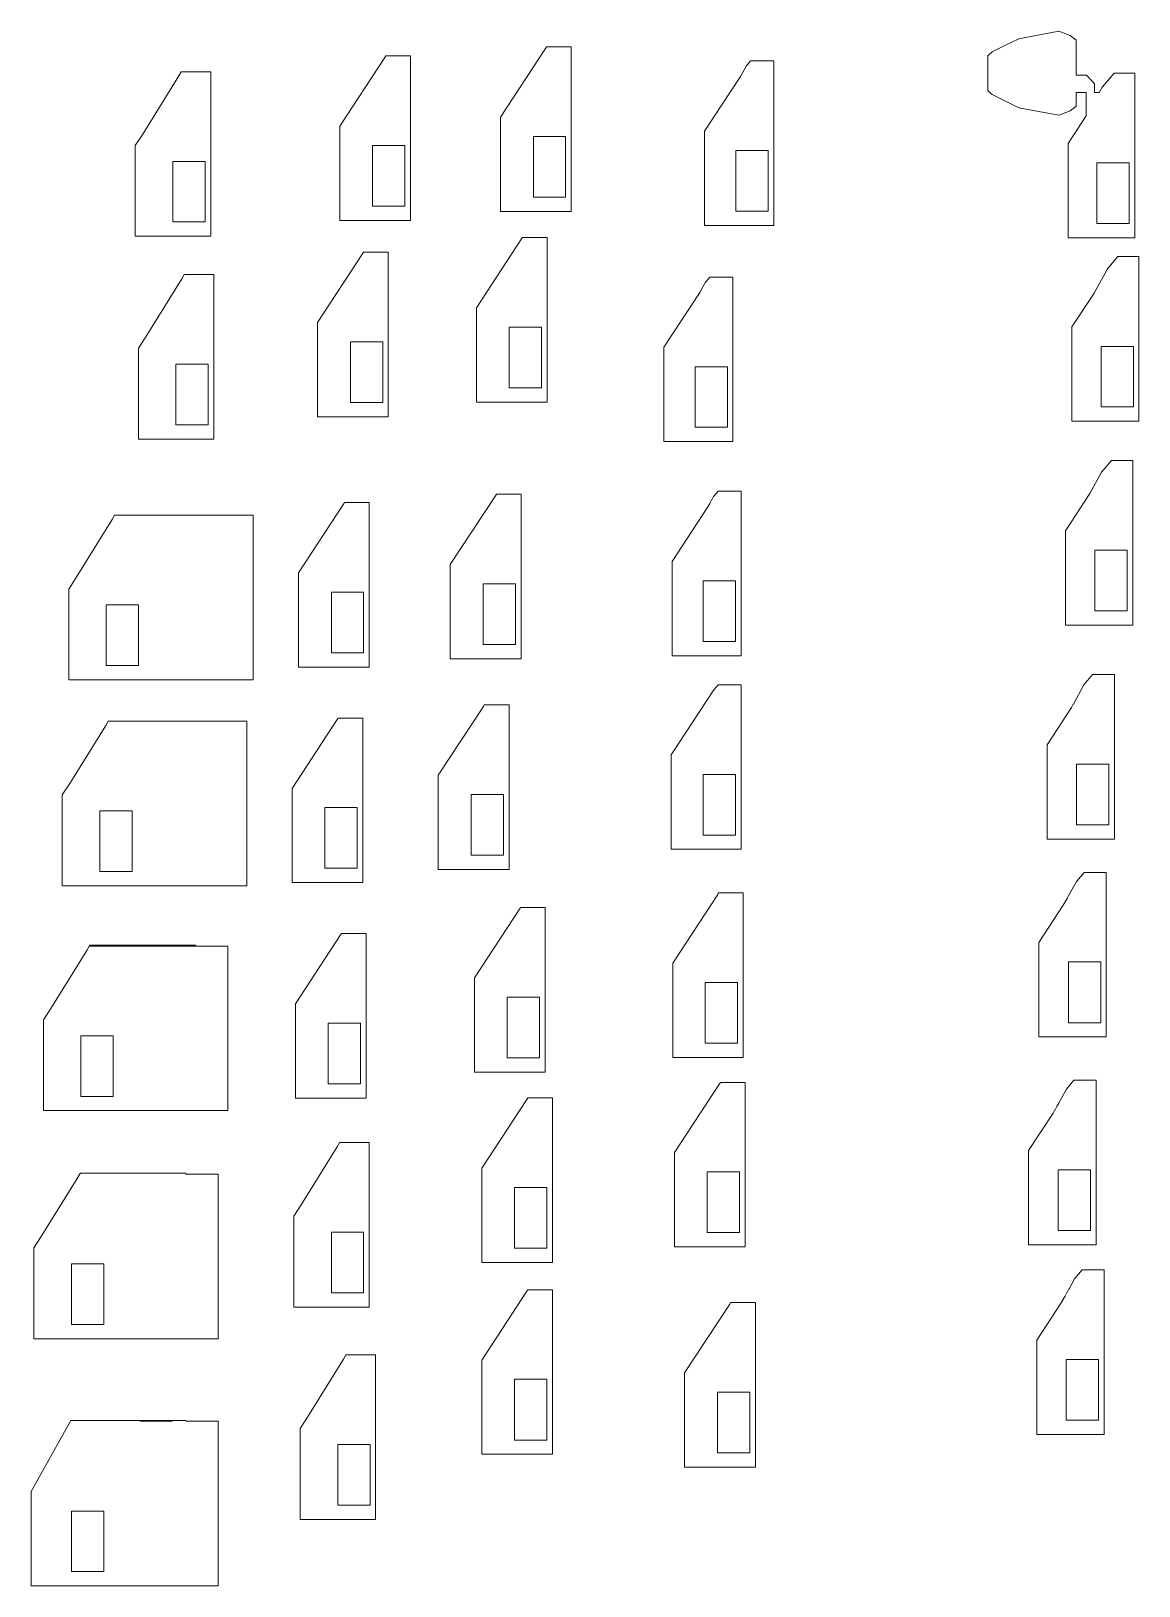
# Model space of a CAD drawing. Header units: millimetres. Extents: x -3396 to 75, y -180 to 2055.
# Drawn here: x -3310.6 to -3207.8, y 1810.9 to 1955.3 of the extents above; entities that cross this region are included whole.
import ezdxf

# ---------------------------------------------------------------- set-up
doc = ezdxf.new("R2010")
doc.units = ezdxf.units.MM

msp = doc.modelspace()

# ---------------------------------------------------------------- linework, layer by layer
at = {"color": 7, "linetype": 'Continuous', "lineweight": 15}
for p, q in [((-3215.24, 1955.3), (-3218.94, 1954.59)), ((-3214.99, 1955.2), (-3215.24, 1955.3)), ((-3214.16, 1954.88), (-3214.99, 1955.2)), ((-3262.86, 1953.69), (-3267.05, 1947.3)), ((-3262.77, 1953.83), (-3262.86, 1953.69)), ((-3260.48, 1953.83), (-3262.77, 1953.83)), ((-3260.48, 1953.83), (-3260.48, 1938.55)), ((-3220.24, 1953.95), (-3221.42, 1953.37)), ((-3218.94, 1954.59), (-3220.24, 1953.95)), ((-3213.61, 1954.46), (-3214.16, 1954.88)), ((-3213.61, 1951.2), (-3213.61, 1954.46)), ((-3277.79, 1952.85), (-3281.97, 1946.46)), ((-3277.7, 1952.99), (-3277.79, 1952.85)), ((-3275.4, 1952.99), (-3277.7, 1952.99)), ((-3275.4, 1952.99), (-3275.4, 1937.71)), ((-3243.83, 1952.52), (-3244.22, 1952.06)), ((-3241.68, 1952.52), (-3243.83, 1952.52)), ((-3241.68, 1952.52), (-3241.68, 1937.24)), ((-3221.42, 1953.37), (-3221.8, 1953.01)), ((-3221.8, 1953.01), (-3221.8, 1949.76)), ((-3296.92, 1951.13), (-3300.26, 1945.73)), ((-3296.69, 1951.52), (-3296.92, 1951.13)), ((-3293.94, 1951.52), (-3296.69, 1951.52)), ((-3293.94, 1951.52), (-3293.94, 1936.24)), ((-3244.77, 1951.08), (-3248.1, 1946)), ((-3244.25, 1952.03), (-3244.77, 1951.08)), ((-3244.25, 1952.03), (-3244.22, 1952.06)), ((-3212.89, 1951.19), (-3213.61, 1951.2)), ((-3212.66, 1951.19), (-3212.89, 1951.19)), ((-3212.08, 1950.59), (-3212.66, 1951.19)), ((-3210.1, 1951.39), (-3211.18, 1950.11)), ((-3208.17, 1951.39), (-3210.1, 1951.39)), ((-3208.17, 1951.39), (-3208.17, 1936.1)), ((-3221.8, 1949.76), (-3221.42, 1949.4)), ((-3221.42, 1949.4), (-3220.24, 1948.82)), ((-3213.61, 1948.31), (-3213.61, 1949.59)), ((-3213.61, 1949.59), (-3212.69, 1949.59)), ((-3212.69, 1949.59), (-3212.69, 1947.43)), ((-3211.91, 1950.4), (-3212.08, 1950.59)), ((-3211.91, 1949.59), (-3211.91, 1950.4)), ((-3211.47, 1949.59), (-3211.91, 1949.59)), ((-3211.19, 1950.09), (-3211.47, 1949.59)), ((-3211.18, 1950.11), (-3211.19, 1950.09)), ((-3220.24, 1948.82), (-3218.94, 1948.18)), ((-3218.94, 1948.18), (-3215.24, 1947.48)), ((-3214.99, 1947.57), (-3214.16, 1947.89)), ((-3214.16, 1947.89), (-3213.61, 1948.31)), ((-3281.97, 1946.46), (-3281.97, 1946.43)), ((-3281.97, 1946.43), (-3281.97, 1946.42)), ((-3281.97, 1946.42), (-3281.97, 1946.41)), ((-3281.97, 1946.41), (-3281.97, 1946.4)), ((-3281.97, 1946.4), (-3281.97, 1946.39)), ((-3281.97, 1946.39), (-3281.97, 1946.38)), ((-3281.97, 1946.38), (-3281.97, 1946.38)), ((-3281.97, 1946.38), (-3281.97, 1946.2)), ((-3267.05, 1947.3), (-3267.05, 1947.27)), ((-3267.05, 1947.27), (-3267.05, 1947.26)), ((-3267.05, 1947.26), (-3267.05, 1947.25)), ((-3267.05, 1947.25), (-3267.05, 1947.24)), ((-3267.05, 1947.24), (-3267.05, 1947.23)), ((-3267.05, 1947.23), (-3267.05, 1947.23)), ((-3267.05, 1947.23), (-3267.05, 1947.22)), ((-3267.05, 1947.22), (-3267.05, 1947.04)), ((-3267.05, 1947.04), (-3267.05, 1947.01)), ((-3267.05, 1947.01), (-3267.05, 1946.95)), ((-3267.05, 1946.95), (-3267.05, 1946.87)), ((-3267.05, 1946.87), (-3267.05, 1946.76)), ((-3267.05, 1946.76), (-3267.05, 1946.63)), ((-3267.05, 1946.63), (-3267.05, 1938.55)), ((-3215.24, 1947.48), (-3214.99, 1947.57)), ((-3212.69, 1947.43), (-3214.37, 1944.86)), ((-3300.26, 1945.73), (-3300.95, 1944.67)), ((-3281.97, 1946.2), (-3281.97, 1946.17)), ((-3281.97, 1946.17), (-3281.97, 1946.11)), ((-3281.97, 1946.11), (-3281.97, 1946.03)), ((-3281.97, 1946.03), (-3281.97, 1945.92)), ((-3281.97, 1945.92), (-3281.97, 1945.79)), ((-3281.97, 1945.79), (-3281.97, 1937.71)), ((-3264, 1945.51), (-3264, 1939.88)), ((-3261, 1945.51), (-3264, 1945.51)), ((-3261, 1939.88), (-3261, 1945.51)), ((-3248.1, 1946), (-3248.1, 1943.61)), ((-3300.95, 1944.67), (-3300.95, 1943.58)), ((-3300.95, 1943.58), (-3300.95, 1943.31)), ((-3275.92, 1944.67), (-3278.92, 1944.67)), ((-3278.92, 1944.67), (-3278.92, 1939.04)), ((-3275.92, 1939.04), (-3275.92, 1944.67)), ((-3248.1, 1943.61), (-3248.1, 1943.3)), ((-3245.2, 1944.2), (-3245.2, 1938.57)), ((-3242.2, 1944.2), (-3245.2, 1944.2)), ((-3242.2, 1938.57), (-3242.2, 1944.2)), ((-3214.37, 1944.86), (-3214.37, 1943.54)), ((-3214.37, 1943.54), (-3214.37, 1943.36)), ((-3300.95, 1943.31), (-3300.95, 1942.83)), ((-3300.95, 1942.83), (-3300.95, 1942.42)), ((-3300.95, 1942.42), (-3300.95, 1942.21)), ((-3300.95, 1942.21), (-3300.95, 1941.99)), ((-3297.46, 1943.2), (-3297.46, 1937.57)), ((-3294.46, 1943.2), (-3297.46, 1943.2)), ((-3294.46, 1937.57), (-3294.46, 1943.2)), ((-3248.1, 1943.3), (-3248.1, 1942.78)), ((-3248.1, 1942.78), (-3248.1, 1942.33)), ((-3248.1, 1942.33), (-3248.1, 1942.21)), ((-3248.1, 1942.21), (-3248.1, 1941.95)), ((-3214.37, 1943.36), (-3214.37, 1943.07)), ((-3214.37, 1943.07), (-3214.37, 1942.82)), ((-3214.37, 1942.82), (-3214.37, 1941.01)), ((-3208.69, 1943.06), (-3211.69, 1943.06)), ((-3211.69, 1943.06), (-3211.69, 1937.43)), ((-3208.69, 1937.43), (-3208.69, 1943.06)), ((-3300.95, 1941.99), (-3300.95, 1941.85)), ((-3300.95, 1941.85), (-3300.95, 1936.24)), ((-3248.1, 1941.95), (-3248.1, 1941.79)), ((-3248.1, 1941.79), (-3248.1, 1941.29)), ((-3248.1, 1941.29), (-3248.1, 1941.08)), ((-3248.1, 1941.08), (-3248.1, 1940.52)), ((-3214.37, 1941.01), (-3214.37, 1940.86)), ((-3214.37, 1940.86), (-3214.37, 1940.76)), ((-3214.37, 1940.76), (-3214.37, 1940.48)), ((-3264, 1939.88), (-3261, 1939.88)), ((-3248.1, 1940.52), (-3248.1, 1937.24)), ((-3214.37, 1940.48), (-3214.37, 1940.36)), ((-3214.37, 1940.36), (-3214.37, 1938.74)), ((-3278.92, 1939.04), (-3275.92, 1939.04)), ((-3267.05, 1938.55), (-3260.48, 1938.55)), ((-3245.2, 1938.57), (-3242.2, 1938.57)), ((-3214.37, 1938.74), (-3214.37, 1936.1)), ((-3297.46, 1937.57), (-3294.46, 1937.57)), ((-3281.97, 1937.71), (-3275.4, 1937.71)), ((-3248.1, 1937.24), (-3241.68, 1937.24)), ((-3211.69, 1937.43), (-3208.69, 1937.43)), ((-3300.95, 1936.24), (-3293.94, 1936.24)), ((-3265.1, 1935.99), (-3269.28, 1929.6)), ((-3265.01, 1936.13), (-3265.1, 1935.99)), ((-3262.71, 1936.13), (-3265.01, 1936.13)), ((-3262.71, 1936.13), (-3262.71, 1920.85)), ((-3214.37, 1936.1), (-3208.17, 1936.1)), ((-3279.85, 1934.61), (-3284.03, 1928.22)), ((-3279.76, 1934.75), (-3279.85, 1934.61)), ((-3277.46, 1934.75), (-3279.76, 1934.75)), ((-3277.46, 1934.75), (-3277.46, 1919.47)), ((-3209.75, 1934.35), (-3210.73, 1933.19)), ((-3207.79, 1934.35), (-3209.75, 1934.35)), ((-3207.79, 1934.35), (-3207.79, 1919.07)), ((-3296.63, 1932.3), (-3299.96, 1926.9)), ((-3296.4, 1932.69), (-3296.63, 1932.3)), ((-3293.65, 1932.69), (-3296.4, 1932.69)), ((-3293.65, 1932.69), (-3293.65, 1917.41)), ((-3248.03, 1931.97), (-3248.38, 1931.33)), ((-3248, 1932), (-3248.03, 1931.97)), ((-3247.62, 1932.45), (-3248, 1932)), ((-3245.47, 1932.45), (-3247.62, 1932.45)), ((-3245.47, 1932.45), (-3245.47, 1917.17)), ((-3210.75, 1933.17), (-3211.96, 1930.97)), ((-3210.73, 1933.19), (-3210.75, 1933.17)), ((-3248.56, 1931.01), (-3251.88, 1925.93)), ((-3248.39, 1931.31), (-3248.56, 1931.01)), ((-3248.38, 1931.33), (-3248.39, 1931.31)), ((-3211.96, 1930.97), (-3214.02, 1927.83)), ((-3269.28, 1929.6), (-3269.28, 1929.57)), ((-3269.28, 1929.57), (-3269.28, 1929.56)), ((-3269.28, 1929.56), (-3269.28, 1929.55)), ((-3269.28, 1929.55), (-3269.28, 1929.54)), ((-3269.28, 1929.54), (-3269.28, 1929.53)), ((-3269.28, 1929.53), (-3269.28, 1929.52)), ((-3269.28, 1929.53), (-3269.28, 1929.53)), ((-3269.28, 1929.52), (-3269.28, 1929.34)), ((-3269.28, 1929.34), (-3269.28, 1929.31)), ((-3269.28, 1929.31), (-3269.28, 1929.25)), ((-3269.28, 1929.25), (-3269.28, 1929.17)), ((-3269.28, 1929.17), (-3269.28, 1929.06)), ((-3269.28, 1929.06), (-3269.28, 1928.93)), ((-3284.03, 1928.22), (-3284.03, 1928.19)), ((-3284.03, 1928.19), (-3284.03, 1928.18)), ((-3284.03, 1928.18), (-3284.03, 1928.17)), ((-3284.03, 1928.17), (-3284.03, 1928.16)), ((-3284.03, 1928.16), (-3284.03, 1928.15)), ((-3284.03, 1928.15), (-3284.03, 1928.14)), ((-3284.03, 1928.14), (-3284.03, 1928.14)), ((-3284.03, 1928.14), (-3284.03, 1927.95)), ((-3284.03, 1927.95), (-3284.03, 1927.93)), ((-3284.03, 1927.93), (-3284.03, 1927.87)), ((-3284.03, 1927.87), (-3284.03, 1927.78)), ((-3284.03, 1927.78), (-3284.03, 1927.68)), ((-3284.03, 1927.68), (-3284.03, 1927.55)), ((-3269.28, 1928.93), (-3269.28, 1920.85)), ((-3263.23, 1927.81), (-3266.23, 1927.81)), ((-3266.23, 1927.81), (-3266.23, 1922.18)), ((-3263.23, 1922.18), (-3263.23, 1927.81)), ((-3214.02, 1927.83), (-3214.02, 1919.07)), ((-3299.96, 1926.9), (-3300.66, 1925.84)), ((-3284.03, 1927.55), (-3284.03, 1919.47)), ((-3277.98, 1926.43), (-3280.98, 1926.43)), ((-3280.98, 1926.43), (-3280.98, 1920.8)), ((-3277.98, 1920.8), (-3277.98, 1926.43)), ((-3300.66, 1925.84), (-3300.66, 1924.75)), ((-3300.66, 1924.75), (-3300.65, 1924.48)), ((-3251.88, 1925.93), (-3251.88, 1923.54)), ((-3208.31, 1926.02), (-3211.31, 1926.02)), ((-3211.31, 1926.02), (-3211.31, 1920.39)), ((-3208.31, 1920.39), (-3208.31, 1926.02)), ((-3300.65, 1924.01), (-3300.66, 1923.59)), ((-3300.66, 1923.59), (-3300.66, 1923.38)), ((-3300.66, 1923.38), (-3300.66, 1923.16)), ((-3300.65, 1924.48), (-3300.65, 1924.01)), ((-3297.17, 1924.37), (-3297.17, 1918.74)), ((-3294.17, 1924.37), (-3297.17, 1924.37)), ((-3294.17, 1918.74), (-3294.17, 1924.37)), ((-3251.88, 1923.54), (-3251.88, 1923.23)), ((-3245.99, 1924.13), (-3248.99, 1924.13)), ((-3248.99, 1924.13), (-3248.99, 1918.5)), ((-3245.99, 1918.5), (-3245.99, 1924.13)), ((-3300.66, 1923.16), (-3300.66, 1923.02)), ((-3300.66, 1923.02), (-3300.66, 1917.41)), ((-3266.23, 1922.18), (-3263.23, 1922.18)), ((-3251.88, 1921.88), (-3251.89, 1921.72)), ((-3251.88, 1923.23), (-3251.88, 1922.71)), ((-3251.88, 1922.71), (-3251.88, 1922.26)), ((-3251.88, 1922.26), (-3251.88, 1922.14)), ((-3251.88, 1922.14), (-3251.88, 1921.88)), ((-3280.98, 1920.8), (-3277.98, 1920.8)), ((-3269.28, 1920.85), (-3262.71, 1920.85)), ((-3251.89, 1921.72), (-3251.89, 1921.22)), ((-3251.89, 1921.22), (-3251.89, 1921.01)), ((-3251.89, 1921.01), (-3251.89, 1920.45)), ((-3251.89, 1920.45), (-3251.89, 1917.17)), ((-3211.31, 1920.39), (-3208.31, 1920.39)), ((-3284.03, 1919.47), (-3277.46, 1919.47)), ((-3214.02, 1919.07), (-3207.79, 1919.07)), ((-3297.17, 1918.74), (-3294.17, 1918.74)), ((-3248.99, 1918.5), (-3245.99, 1918.5)), ((-3300.66, 1917.41), (-3293.65, 1917.41)), ((-3251.89, 1917.17), (-3245.47, 1917.17)), ((-3210.35, 1915.41), (-3211.23, 1914.37)), ((-3208.36, 1915.41), (-3210.35, 1915.41)), ((-3208.36, 1915.41), (-3208.36, 1900.13)), ((-3211.25, 1914.35), (-3212.35, 1912.36)), ((-3211.25, 1914.35), (-3211.23, 1914.37)), ((-3267.52, 1912.14), (-3271.71, 1905.75)), ((-3267.43, 1912.28), (-3267.52, 1912.14)), ((-3265.14, 1912.28), (-3267.43, 1912.28)), ((-3265.14, 1912.28), (-3265.14, 1897)), ((-3247.45, 1911.75), (-3247.62, 1911.45)), ((-3247.44, 1911.77), (-3247.45, 1911.75)), ((-3247.27, 1912.09), (-3247.44, 1911.77)), ((-3247.25, 1912.12), (-3247.27, 1912.09)), ((-3246.86, 1912.57), (-3247.25, 1912.12)), ((-3244.71, 1912.57), (-3246.86, 1912.57)), ((-3244.71, 1912.57), (-3244.71, 1897.29)), ((-3212.35, 1912.36), (-3214.62, 1908.89)), ((-3302.87, 1910.33), (-3303.1, 1909.94)), ((-3290, 1910.33), (-3302.87, 1910.33)), ((-3290, 1910.33), (-3290, 1895.05)), ((-3281.61, 1911.37), (-3285.8, 1904.98)), ((-3281.53, 1911.51), (-3281.61, 1911.37)), ((-3279.23, 1911.51), (-3281.53, 1911.51)), ((-3279.23, 1911.51), (-3279.23, 1896.23)), ((-3247.8, 1911.13), (-3251.13, 1906.05)), ((-3247.63, 1911.43), (-3247.8, 1911.13)), ((-3247.62, 1911.45), (-3247.63, 1911.43)), ((-3303.1, 1909.94), (-3306.44, 1904.54)), ((-3214.62, 1908.89), (-3214.62, 1907.26)), ((-3251.13, 1906.05), (-3251.13, 1903.66)), ((-3214.62, 1907.26), (-3214.62, 1907.04)), ((-3214.62, 1907.04), (-3214.62, 1906.69)), ((-3214.62, 1906.69), (-3214.62, 1906.38)), ((-3214.62, 1906.38), (-3214.62, 1905.05)), ((-3208.88, 1907.09), (-3211.88, 1907.09)), ((-3211.88, 1907.09), (-3211.88, 1901.46)), ((-3208.88, 1901.46), (-3208.88, 1907.09)), ((-3306.44, 1904.54), (-3307.13, 1903.48)), ((-3285.8, 1904.98), (-3285.8, 1904.95)), ((-3285.8, 1904.95), (-3285.8, 1904.94)), ((-3285.8, 1904.94), (-3285.8, 1904.92)), ((-3285.8, 1904.92), (-3285.8, 1904.91)), ((-3285.8, 1904.91), (-3285.8, 1904.9)), ((-3285.8, 1904.91), (-3285.8, 1904.91)), ((-3285.8, 1904.9), (-3285.8, 1904.9)), ((-3285.8, 1904.9), (-3285.8, 1904.71)), ((-3285.8, 1904.71), (-3285.8, 1904.68)), ((-3285.8, 1904.68), (-3285.8, 1904.62)), ((-3285.8, 1904.62), (-3285.8, 1904.54)), ((-3285.8, 1904.54), (-3285.8, 1904.44)), ((-3271.71, 1905.75), (-3271.71, 1905.72)), ((-3271.71, 1905.72), (-3271.71, 1905.71)), ((-3271.71, 1905.71), (-3271.71, 1905.7)), ((-3271.71, 1905.7), (-3271.71, 1905.69)), ((-3271.71, 1905.69), (-3271.71, 1905.68)), ((-3271.71, 1905.68), (-3271.71, 1905.68)), ((-3271.71, 1905.68), (-3271.71, 1905.67)), ((-3271.71, 1905.67), (-3271.71, 1905.49)), ((-3271.71, 1905.49), (-3271.71, 1905.46)), ((-3271.71, 1905.46), (-3271.71, 1905.4)), ((-3271.71, 1905.4), (-3271.71, 1905.32)), ((-3271.71, 1905.32), (-3271.71, 1905.21)), ((-3271.71, 1905.21), (-3271.71, 1905.08)), ((-3271.71, 1905.08), (-3271.71, 1897)), ((-3214.62, 1905.05), (-3214.62, 1904.87)), ((-3214.62, 1904.87), (-3214.62, 1904.76)), ((-3214.62, 1904.76), (-3214.62, 1904.42)), ((-3307.13, 1903.48), (-3307.13, 1902.39)), ((-3285.8, 1904.44), (-3285.8, 1904.31)), ((-3285.8, 1904.31), (-3285.8, 1896.23)), ((-3282.75, 1903.18), (-3282.75, 1897.55)), ((-3279.75, 1903.18), (-3282.75, 1903.18)), ((-3279.75, 1897.55), (-3279.75, 1903.18)), ((-3268.66, 1903.96), (-3268.66, 1898.33)), ((-3265.66, 1903.96), (-3268.66, 1903.96)), ((-3265.66, 1898.33), (-3265.66, 1903.96)), ((-3251.13, 1903.66), (-3251.13, 1903.35)), ((-3251.13, 1903.35), (-3251.13, 1902.83)), ((-3245.23, 1904.25), (-3248.23, 1904.25)), ((-3248.23, 1904.25), (-3248.23, 1898.62)), ((-3245.23, 1898.62), (-3245.23, 1904.25)), ((-3214.62, 1904.42), (-3214.62, 1904.27)), ((-3214.62, 1904.27), (-3214.62, 1902.95)), ((-3307.13, 1902.39), (-3307.13, 1902.12)), ((-3307.13, 1902.12), (-3307.13, 1901.65)), ((-3307.13, 1901.65), (-3307.13, 1901.23)), ((-3300.64, 1902.01), (-3303.64, 1902.01)), ((-3303.64, 1902.01), (-3303.64, 1896.38)), ((-3300.64, 1896.38), (-3300.64, 1902.01)), ((-3251.13, 1902.83), (-3251.13, 1902.38)), ((-3251.13, 1902.38), (-3251.13, 1902.26)), ((-3251.13, 1902.26), (-3251.13, 1902)), ((-3251.13, 1902), (-3251.13, 1901.84)), ((-3251.13, 1901.84), (-3251.13, 1901.34)), ((-3214.62, 1902.95), (-3214.62, 1900.13)), ((-3307.13, 1901.23), (-3307.13, 1901.02)), ((-3307.13, 1901.02), (-3307.13, 1900.8)), ((-3307.13, 1900.8), (-3307.13, 1900.66)), ((-3307.13, 1900.66), (-3307.13, 1895.05)), ((-3251.13, 1901.34), (-3251.13, 1901.13)), ((-3251.13, 1901.13), (-3251.13, 1900.57)), ((-3251.13, 1900.57), (-3251.13, 1897.29)), ((-3211.88, 1901.46), (-3208.88, 1901.46)), ((-3214.62, 1900.13), (-3208.36, 1900.13)), ((-3282.75, 1897.55), (-3279.75, 1897.55)), ((-3268.66, 1898.33), (-3265.66, 1898.33)), ((-3251.13, 1897.29), (-3244.71, 1897.29)), ((-3248.23, 1898.62), (-3245.23, 1898.62)), ((-3303.64, 1896.38), (-3300.64, 1896.38)), ((-3285.8, 1896.23), (-3279.23, 1896.23)), ((-3271.71, 1897), (-3265.14, 1897)), ((-3307.13, 1895.05), (-3290, 1895.05)), ((-3246.86, 1894.59), (-3247.25, 1894.13)), ((-3244.71, 1894.59), (-3246.86, 1894.59)), ((-3244.71, 1894.59), (-3244.71, 1879.31)), ((-3212.89, 1894.58), (-3213.87, 1892.8)), ((-3212.89, 1894.58), (-3212.87, 1894.61)), ((-3212.09, 1895.53), (-3212.87, 1894.61)), ((-3210.07, 1895.53), (-3212.09, 1895.53)), ((-3210.07, 1895.53), (-3210.07, 1880.25)), ((-3247.26, 1894.11), (-3251.22, 1888.07)), ((-3247.25, 1894.13), (-3247.26, 1894.11)), ((-3247.26, 1894.11), (-3247.26, 1894.11)), ((-3268.64, 1892.58), (-3272.82, 1886.19)), ((-3268.55, 1892.72), (-3268.64, 1892.58)), ((-3266.25, 1892.72), (-3268.55, 1892.72)), ((-3266.25, 1892.72), (-3266.25, 1877.44)), ((-3214.05, 1892.48), (-3216.32, 1889.01)), ((-3213.88, 1892.78), (-3214.05, 1892.48)), ((-3213.87, 1892.8), (-3213.88, 1892.78)), ((-3303.69, 1890.81), (-3307.02, 1885.42)), ((-3303.46, 1891.21), (-3303.69, 1890.81)), ((-3290.59, 1891.21), (-3303.46, 1891.21)), ((-3290.59, 1891.21), (-3290.59, 1875.93)), ((-3282.2, 1891.36), (-3286.39, 1884.97)), ((-3282.11, 1891.5), (-3282.2, 1891.36)), ((-3279.82, 1891.5), (-3282.11, 1891.5)), ((-3279.82, 1891.5), (-3279.82, 1876.22)), ((-3216.32, 1889.01), (-3216.32, 1887.38)), ((-3251.22, 1888.07), (-3251.22, 1887.01)), ((-3216.32, 1887.38), (-3216.32, 1887.16)), ((-3210.59, 1887.21), (-3213.59, 1887.21)), ((-3213.59, 1887.21), (-3213.59, 1881.58)), ((-3210.59, 1881.58), (-3210.59, 1887.21)), ((-3272.82, 1886.19), (-3272.82, 1886.16)), ((-3272.82, 1886.16), (-3272.82, 1886.15)), ((-3272.82, 1886.15), (-3272.82, 1886.14)), ((-3272.82, 1886.14), (-3272.82, 1886.12)), ((-3272.82, 1886.12), (-3272.82, 1886.11)), ((-3272.82, 1886.12), (-3272.82, 1886.12)), ((-3272.82, 1886.11), (-3272.82, 1885.92)), ((-3272.82, 1886.11), (-3272.82, 1886.11)), ((-3272.82, 1885.92), (-3272.82, 1885.9)), ((-3272.82, 1885.9), (-3272.82, 1885.84)), ((-3272.82, 1885.84), (-3272.82, 1885.75)), ((-3272.82, 1885.75), (-3272.82, 1885.65)), ((-3251.22, 1885.56), (-3251.22, 1887.01)), ((-3248.23, 1886.26), (-3248.23, 1880.63)), ((-3245.23, 1886.26), (-3248.23, 1886.26)), ((-3245.23, 1880.63), (-3245.23, 1886.26)), ((-3216.32, 1887.16), (-3216.32, 1886.81)), ((-3216.32, 1886.81), (-3216.32, 1886.5)), ((-3216.32, 1886.5), (-3216.32, 1885.17)), ((-3307.02, 1885.42), (-3307.72, 1884.36)), ((-3307.72, 1884.36), (-3307.72, 1883.26)), ((-3286.39, 1884.97), (-3286.39, 1884.94)), ((-3286.39, 1884.94), (-3286.39, 1884.93)), ((-3286.39, 1884.93), (-3286.39, 1884.92)), ((-3286.39, 1884.92), (-3286.39, 1884.91)), ((-3286.39, 1884.91), (-3286.39, 1884.9)), ((-3286.39, 1884.9), (-3286.39, 1884.89)), ((-3286.39, 1884.89), (-3286.39, 1884.89)), ((-3286.39, 1884.89), (-3286.39, 1884.71)), ((-3286.39, 1884.71), (-3286.39, 1884.68)), ((-3286.39, 1884.68), (-3286.39, 1884.62)), ((-3286.39, 1884.62), (-3286.39, 1884.54)), ((-3286.39, 1884.54), (-3286.39, 1884.43)), ((-3286.39, 1884.43), (-3286.39, 1884.3)), ((-3286.39, 1884.3), (-3286.39, 1876.22)), ((-3272.82, 1885.65), (-3272.82, 1885.52)), ((-3272.82, 1885.52), (-3272.82, 1877.44)), ((-3266.77, 1884.4), (-3269.77, 1884.4)), ((-3269.77, 1884.4), (-3269.77, 1878.76)), ((-3266.77, 1878.76), (-3266.77, 1884.4)), ((-3251.22, 1885.56), (-3251.22, 1885.48)), ((-3251.22, 1885.48), (-3251.22, 1885.4)), ((-3251.22, 1885.4), (-3251.22, 1885.19)), ((-3251.22, 1885.19), (-3251.22, 1885.03)), ((-3251.22, 1885.03), (-3251.22, 1884.64)), ((-3251.22, 1884.57), (-3251.22, 1884.64)), ((-3251.22, 1884.54), (-3251.22, 1884.57)), ((-3251.22, 1884.54), (-3251.22, 1884.53)), ((-3251.22, 1884.54), (-3251.22, 1884.54)), ((-3251.22, 1883.81), (-3251.22, 1884.53)), ((-3216.32, 1885.17), (-3216.32, 1884.99)), ((-3216.32, 1884.99), (-3216.32, 1884.88)), ((-3216.32, 1884.88), (-3216.32, 1884.54)), ((-3216.32, 1884.54), (-3216.32, 1884.39)), ((-3216.32, 1884.39), (-3216.32, 1883.07)), ((-3307.72, 1883.26), (-3307.72, 1882.99)), ((-3307.72, 1882.99), (-3307.72, 1882.52)), ((-3301.23, 1882.88), (-3304.23, 1882.88)), ((-3304.23, 1882.88), (-3304.23, 1877.25)), ((-3301.23, 1877.25), (-3301.23, 1882.88)), ((-3280.34, 1883.18), (-3283.34, 1883.18)), ((-3283.34, 1883.18), (-3283.34, 1877.55)), ((-3280.34, 1877.55), (-3280.34, 1883.18)), ((-3251.22, 1883.81), (-3251.22, 1883.8)), ((-3251.22, 1883.8), (-3251.22, 1883.22)), ((-3251.22, 1883.22), (-3251.22, 1882.97)), ((-3251.22, 1882.97), (-3251.22, 1882.86)), ((-3251.22, 1882.86), (-3251.22, 1882.2)), ((-3216.32, 1883.07), (-3216.32, 1880.25)), ((-3307.72, 1882.52), (-3307.72, 1882.11)), ((-3307.72, 1882.11), (-3307.72, 1881.9)), ((-3307.72, 1881.9), (-3307.72, 1881.68)), ((-3307.72, 1881.68), (-3307.72, 1881.54)), ((-3307.72, 1881.54), (-3307.72, 1875.93)), ((-3251.22, 1882.2), (-3251.22, 1882.03)), ((-3251.22, 1882.03), (-3251.22, 1879.31)), ((-3213.59, 1881.58), (-3210.59, 1881.58)), ((-3248.23, 1880.63), (-3245.23, 1880.63)), ((-3216.32, 1880.25), (-3210.07, 1880.25)), ((-3269.77, 1878.76), (-3266.77, 1878.76)), ((-3251.22, 1879.31), (-3244.71, 1879.31)), ((-3304.23, 1877.25), (-3301.23, 1877.25)), ((-3283.34, 1877.55), (-3280.34, 1877.55)), ((-3272.82, 1877.44), (-3266.25, 1877.44)), ((-3212.87, 1877.17), (-3213.56, 1876.36)), ((-3210.82, 1877.17), (-3212.87, 1877.17)), ((-3210.82, 1877.17), (-3210.82, 1861.89)), ((-3307.72, 1875.93), (-3290.59, 1875.93)), ((-3286.39, 1876.22), (-3279.82, 1876.22)), ((-3213.58, 1876.33), (-3214.45, 1874.76)), ((-3213.58, 1876.33), (-3213.56, 1876.36)), ((-3246.89, 1875.12), (-3251.06, 1868.75)), ((-3246.83, 1875.24), (-3246.89, 1875.12)), ((-3246.83, 1875.24), (-3246.8, 1875.28)), ((-3244.52, 1875.28), (-3246.8, 1875.28)), ((-3244.52, 1875.28), (-3244.52, 1859.99)), ((-3214.64, 1874.42), (-3214.81, 1874.12)), ((-3214.63, 1874.44), (-3214.64, 1874.42)), ((-3214.46, 1874.74), (-3214.63, 1874.44)), ((-3214.45, 1874.76), (-3214.46, 1874.74)), ((-3265.28, 1873.76), (-3269.47, 1867.37)), ((-3265.2, 1873.9), (-3265.28, 1873.76)), ((-3262.9, 1873.9), (-3265.2, 1873.9)), ((-3262.9, 1873.9), (-3262.9, 1858.62)), ((-3214.81, 1874.12), (-3217.08, 1870.65)), ((-3281.91, 1871.36), (-3286.09, 1864.96)), ((-3281.82, 1871.5), (-3281.91, 1871.36)), ((-3279.52, 1871.5), (-3281.82, 1871.5)), ((-3279.52, 1871.5), (-3279.52, 1856.21)), ((-3305.45, 1869.92), (-3308.79, 1864.53)), ((-3305.22, 1870.32), (-3305.45, 1869.92)), ((-3305.22, 1870.32), (-3305.19, 1870.38)), ((-3292.36, 1870.32), (-3305.22, 1870.32)), ((-3305.19, 1870.38), (-3305.18, 1870.4)), ((-3305.18, 1870.4), (-3295.36, 1870.4)), ((-3295.36, 1870.32), (-3295.36, 1870.4)), ((-3292.36, 1870.32), (-3292.36, 1855.04)), ((-3217.08, 1870.65), (-3217.08, 1869.02)), ((-3251.06, 1868.75), (-3251.06, 1868.36)), ((-3217.08, 1869.02), (-3217.08, 1868.8)), ((-3217.08, 1868.8), (-3217.08, 1868.44)), ((-3217.08, 1868.44), (-3217.08, 1868.14)), ((-3214.34, 1868.85), (-3214.34, 1863.21)), ((-3211.34, 1868.85), (-3214.34, 1868.85)), ((-3211.34, 1863.21), (-3211.34, 1868.85)), ((-3269.47, 1867.37), (-3269.47, 1867.34)), ((-3269.47, 1867.34), (-3269.47, 1867.33)), ((-3269.47, 1867.33), (-3269.47, 1867.32)), ((-3269.47, 1867.32), (-3269.47, 1867.31)), ((-3269.47, 1867.31), (-3269.47, 1867.3)), ((-3269.47, 1867.3), (-3269.47, 1867.29)), ((-3269.47, 1867.29), (-3269.47, 1867.29)), ((-3269.47, 1867.29), (-3269.47, 1867.11)), ((-3269.47, 1867.11), (-3269.47, 1867.08)), ((-3269.47, 1867.08), (-3269.47, 1867.02)), ((-3269.47, 1867.02), (-3269.47, 1866.94)), ((-3251.06, 1867.08), (-3251.06, 1868.36)), ((-3251.06, 1866.26), (-3251.06, 1867.08)), ((-3217.08, 1868.14), (-3217.08, 1866.81)), ((-3269.47, 1866.94), (-3269.47, 1866.83)), ((-3269.47, 1866.83), (-3269.47, 1866.7)), ((-3269.47, 1866.7), (-3269.47, 1858.62)), ((-3266.42, 1865.58), (-3266.42, 1859.95)), ((-3263.42, 1865.58), (-3266.42, 1865.58)), ((-3263.42, 1859.95), (-3263.42, 1865.58)), ((-3251.06, 1866.26), (-3251.06, 1866.08)), ((-3251.06, 1866.08), (-3251.06, 1865.84)), ((-3251.06, 1865.84), (-3251.06, 1865.82)), ((-3251.06, 1865.82), (-3251.06, 1865.29)), ((-3245.04, 1866.95), (-3248.04, 1866.95)), ((-3248.04, 1866.95), (-3248.04, 1861.32)), ((-3245.04, 1861.32), (-3245.04, 1866.95)), ((-3217.08, 1866.81), (-3217.08, 1866.63)), ((-3217.08, 1866.63), (-3217.08, 1866.51)), ((-3217.08, 1866.51), (-3217.08, 1866.17)), ((-3217.08, 1866.17), (-3217.08, 1866.03)), ((-3217.08, 1866.03), (-3217.08, 1864.7)), ((-3308.79, 1864.53), (-3309.48, 1863.47)), ((-3286.09, 1864.96), (-3286.09, 1864.93)), ((-3286.09, 1864.93), (-3286.09, 1864.91)), ((-3286.09, 1864.93), (-3286.09, 1864.93)), ((-3286.09, 1864.91), (-3286.09, 1864.9)), ((-3286.09, 1864.9), (-3286.09, 1864.89)), ((-3286.09, 1864.89), (-3286.09, 1864.89)), ((-3286.09, 1864.89), (-3286.09, 1864.88)), ((-3286.09, 1864.88), (-3286.09, 1864.7)), ((-3286.09, 1864.7), (-3286.09, 1864.67)), ((-3286.09, 1864.67), (-3286.09, 1864.61)), ((-3286.09, 1864.61), (-3286.09, 1864.53)), ((-3286.09, 1864.53), (-3286.09, 1864.42)), ((-3286.09, 1864.42), (-3286.09, 1864.29)), ((-3286.09, 1864.29), (-3286.09, 1856.21)), ((-3251.06, 1865.27), (-3251.06, 1865.29)), ((-3251.06, 1865.27), (-3251.06, 1865.27)), ((-3251.06, 1865.1), (-3251.06, 1865.27)), ((-3251.06, 1865.1), (-3251.06, 1864.44)), ((-3251.06, 1864.29), (-3251.06, 1864.44)), ((-3251.06, 1864.29), (-3251.06, 1863.86)), ((-3217.08, 1864.7), (-3217.08, 1861.89)), ((-3309.48, 1863.47), (-3309.48, 1862.38)), ((-3280.04, 1863.17), (-3283.04, 1863.17)), ((-3283.04, 1863.17), (-3283.04, 1857.54)), ((-3280.04, 1857.54), (-3280.04, 1863.17)), ((-3251.06, 1863.86), (-3251.06, 1863.78)), ((-3251.06, 1863.78), (-3251.06, 1863.72)), ((-3251.06, 1863.72), (-3251.06, 1859.99)), ((-3214.34, 1863.21), (-3211.34, 1863.21)), ((-3309.48, 1862.38), (-3309.48, 1862.1)), ((-3309.48, 1862.1), (-3309.48, 1861.63)), ((-3309.48, 1861.63), (-3309.48, 1861.22)), ((-3309.48, 1861.22), (-3309.48, 1861.01)), ((-3302.99, 1862), (-3305.99, 1862)), ((-3305.99, 1862), (-3305.99, 1856.36)), ((-3302.99, 1856.36), (-3302.99, 1862)), ((-3248.04, 1861.32), (-3245.04, 1861.32)), ((-3217.08, 1861.89), (-3210.82, 1861.89)), ((-3309.48, 1861.01), (-3309.48, 1860.79)), ((-3309.48, 1860.79), (-3309.48, 1860.65)), ((-3309.48, 1860.65), (-3309.48, 1855.04)), ((-3266.42, 1859.95), (-3263.42, 1859.95)), ((-3251.06, 1859.99), (-3244.52, 1859.99)), ((-3269.47, 1858.62), (-3262.9, 1858.62)), ((-3283.04, 1857.54), (-3280.04, 1857.54)), ((-3250.91, 1851.14), (-3246.72, 1857.53)), ((-3246.63, 1857.67), (-3246.72, 1857.53)), ((-3244.34, 1857.67), (-3246.63, 1857.67)), ((-3244.34, 1857.67), (-3244.34, 1842.39)), ((-3214.52, 1857.03), (-3215.22, 1855.77)), ((-3214.5, 1857.05), (-3214.52, 1857.03)), ((-3213.82, 1857.86), (-3214.5, 1857.05)), ((-3211.77, 1857.86), (-3213.82, 1857.86)), ((-3211.77, 1857.86), (-3211.77, 1842.58)), ((-3305.99, 1856.36), (-3302.99, 1856.36)), ((-3286.09, 1856.21), (-3279.52, 1856.21)), ((-3264.6, 1856.08), (-3268.79, 1849.69)), ((-3264.52, 1856.22), (-3264.6, 1856.08)), ((-3262.22, 1856.22), (-3264.52, 1856.22)), ((-3262.22, 1856.22), (-3262.22, 1840.94)), ((-3215.41, 1855.43), (-3215.57, 1855.13)), ((-3215.4, 1855.45), (-3215.41, 1855.43)), ((-3215.23, 1855.75), (-3215.4, 1855.45)), ((-3215.22, 1855.77), (-3215.23, 1855.75)), ((-3309.48, 1855.04), (-3292.36, 1855.04)), ((-3215.75, 1854.81), (-3218.03, 1851.34)), ((-3215.59, 1855.11), (-3215.75, 1854.81)), ((-3215.57, 1855.13), (-3215.59, 1855.11)), ((-3282.21, 1851.68), (-3285.55, 1846.29)), ((-3281.98, 1852.08), (-3282.21, 1851.68)), ((-3279.23, 1852.08), (-3281.98, 1852.08)), ((-3279.23, 1852.08), (-3279.23, 1836.8)), ((-3250.91, 1851.14), (-3250.91, 1851.11)), ((-3250.91, 1851.11), (-3250.91, 1851.1)), ((-3250.91, 1851.1), (-3250.91, 1851.09)), ((-3250.91, 1851.09), (-3250.91, 1851.07)), ((-3218.03, 1851.34), (-3218.03, 1849.7)), ((-3268.79, 1849.69), (-3268.79, 1849.66)), ((-3268.79, 1849.66), (-3268.79, 1849.65)), ((-3268.79, 1849.65), (-3268.79, 1849.64)), ((-3268.79, 1849.64), (-3268.79, 1849.63)), ((-3250.91, 1851.07), (-3250.91, 1851.06)), ((-3250.91, 1851.07), (-3250.91, 1851.07)), ((-3250.91, 1851.06), (-3250.91, 1851.06)), ((-3250.91, 1851.06), (-3250.91, 1850.87)), ((-3250.91, 1850.87), (-3250.91, 1850.85)), ((-3250.91, 1850.85), (-3250.91, 1850.78)), ((-3250.91, 1850.78), (-3250.91, 1850.7)), ((-3250.91, 1850.7), (-3250.91, 1850.6)), ((-3250.91, 1850.6), (-3250.91, 1850.47)), ((-3250.91, 1850.47), (-3250.91, 1842.39)), ((-3218.03, 1849.7), (-3218.03, 1849.49)), ((-3306.33, 1848.74), (-3309.67, 1843.35)), ((-3306.07, 1849.19), (-3306.33, 1848.74)), ((-3306.06, 1849.22), (-3306.07, 1849.19)), ((-3306.06, 1849.22), (-3296.24, 1849.22)), ((-3296.24, 1849.14), (-3296.24, 1849.22)), ((-3296.24, 1849.14), (-3293.24, 1849.14)), ((-3293.24, 1849.14), (-3293.24, 1833.85)), ((-3268.79, 1849.63), (-3268.79, 1849.62)), ((-3268.79, 1849.62), (-3268.79, 1849.61)), ((-3268.79, 1849.62), (-3268.79, 1849.62)), ((-3268.79, 1849.61), (-3268.79, 1849.43)), ((-3268.79, 1849.43), (-3268.79, 1849.4)), ((-3268.79, 1849.4), (-3268.79, 1849.34)), ((-3268.79, 1849.34), (-3268.79, 1849.26)), ((-3268.79, 1849.26), (-3268.79, 1849.15)), ((-3268.79, 1849.15), (-3268.79, 1849.02)), ((-3268.79, 1849.02), (-3268.79, 1840.94)), ((-3244.86, 1849.35), (-3247.86, 1849.35)), ((-3247.86, 1849.35), (-3247.86, 1843.71)), ((-3244.86, 1843.71), (-3244.86, 1849.35)), ((-3218.03, 1849.49), (-3218.03, 1849.13)), ((-3218.03, 1849.13), (-3218.03, 1848.82)), ((-3218.03, 1848.82), (-3218.03, 1847.5)), ((-3215.29, 1849.53), (-3215.29, 1843.9)), ((-3212.29, 1849.53), (-3215.29, 1849.53)), ((-3212.29, 1843.9), (-3212.29, 1849.53)), ((-3262.74, 1847.9), (-3265.74, 1847.9)), ((-3265.74, 1847.9), (-3265.74, 1842.27)), ((-3262.74, 1842.27), (-3262.74, 1847.9)), ((-3218.03, 1847.5), (-3218.03, 1847.31)), ((-3218.03, 1847.31), (-3218.03, 1847.2)), ((-3218.03, 1847.2), (-3218.03, 1846.86)), ((-3218.03, 1846.86), (-3218.03, 1846.71)), ((-3286.24, 1845.23), (-3285.55, 1846.29)), ((-3218.03, 1846.71), (-3218.03, 1845.39)), ((-3218.03, 1845.39), (-3218.03, 1842.58)), ((-3286.24, 1845.23), (-3286.24, 1844.13)), ((-3286.24, 1844.13), (-3286.24, 1843.86)), ((-3286.24, 1843.86), (-3286.24, 1843.39)), ((-3215.29, 1843.9), (-3212.29, 1843.9)), ((-3309.67, 1843.35), (-3310.37, 1842.29)), ((-3286.24, 1843.39), (-3286.24, 1842.98)), ((-3286.24, 1842.98), (-3286.24, 1842.77)), ((-3286.24, 1842.77), (-3286.24, 1842.55)), ((-3286.24, 1842.55), (-3286.24, 1842.41)), ((-3279.75, 1843.75), (-3282.75, 1843.75)), ((-3282.75, 1843.75), (-3282.75, 1838.12)), ((-3279.75, 1838.12), (-3279.75, 1843.75)), ((-3247.86, 1843.71), (-3244.86, 1843.71)), ((-3218.03, 1842.58), (-3211.77, 1842.58)), ((-3310.37, 1842.29), (-3310.36, 1841.19)), ((-3310.36, 1841.19), (-3310.36, 1840.92)), ((-3286.24, 1842.41), (-3286.24, 1836.8)), ((-3265.74, 1842.27), (-3262.74, 1842.27)), ((-3250.91, 1842.39), (-3244.34, 1842.39)), ((-3310.36, 1839.83), (-3310.37, 1839.61)), ((-3310.37, 1839.61), (-3310.37, 1839.46)), ((-3310.36, 1840.92), (-3310.36, 1840.45)), ((-3310.36, 1840.45), (-3310.36, 1840.04)), ((-3310.36, 1840.04), (-3310.36, 1839.83)), ((-3303.87, 1840.81), (-3306.87, 1840.81)), ((-3306.87, 1840.81), (-3306.87, 1835.18)), ((-3303.87, 1835.18), (-3303.87, 1840.81)), ((-3268.79, 1840.94), (-3262.22, 1840.94)), ((-3213.06, 1840.25), (-3213.75, 1839.44)), ((-3211.01, 1840.25), (-3213.06, 1840.25)), ((-3211.01, 1840.25), (-3211.01, 1824.97)), ((-3310.37, 1839.46), (-3310.37, 1833.85)), ((-3282.75, 1838.12), (-3279.75, 1838.12)), ((-3264.6, 1838.27), (-3268.79, 1831.88)), ((-3264.52, 1838.41), (-3264.6, 1838.27)), ((-3262.22, 1838.41), (-3264.52, 1838.41)), ((-3262.22, 1838.41), (-3262.22, 1823.13)), ((-3214.47, 1838.14), (-3214.64, 1837.84)), ((-3214.46, 1838.16), (-3214.47, 1838.14)), ((-3214.29, 1838.46), (-3214.46, 1838.16)), ((-3214.28, 1838.48), (-3214.29, 1838.46)), ((-3213.76, 1839.43), (-3214.28, 1838.48)), ((-3213.75, 1839.44), (-3213.76, 1839.43)), ((-3286.24, 1836.8), (-3279.23, 1836.8)), ((-3245.77, 1837.08), (-3249.96, 1830.69)), ((-3245.69, 1837.22), (-3245.77, 1837.08)), ((-3243.39, 1837.22), (-3245.69, 1837.22)), ((-3243.39, 1837.22), (-3243.39, 1821.94)), ((-3215, 1837.2), (-3217.27, 1833.73)), ((-3214.83, 1837.5), (-3215, 1837.2)), ((-3214.82, 1837.52), (-3214.83, 1837.5)), ((-3214.65, 1837.82), (-3214.82, 1837.52)), ((-3214.64, 1837.84), (-3214.65, 1837.82)), ((-3310.37, 1833.85), (-3293.24, 1833.85)), ((-3306.87, 1835.18), (-3303.87, 1835.18)), ((-3281.39, 1832.37), (-3281.62, 1831.97)), ((-3278.64, 1832.37), (-3281.39, 1832.37)), ((-3278.64, 1832.37), (-3278.64, 1817.08)), ((-3217.27, 1833.73), (-3217.27, 1832.1)), ((-3281.62, 1831.97), (-3284.96, 1826.58)), ((-3268.79, 1831.88), (-3268.79, 1831.85)), ((-3268.79, 1831.85), (-3268.79, 1831.84)), ((-3268.79, 1831.84), (-3268.79, 1831.83)), ((-3268.79, 1831.83), (-3268.79, 1831.81)), ((-3268.79, 1831.81), (-3268.79, 1831.81)), ((-3268.79, 1831.81), (-3268.79, 1831.8)), ((-3268.79, 1831.8), (-3268.79, 1831.8)), ((-3268.79, 1831.8), (-3268.79, 1831.61)), ((-3268.79, 1831.61), (-3268.79, 1831.59)), ((-3268.79, 1831.59), (-3268.79, 1831.53)), ((-3268.79, 1831.53), (-3268.79, 1831.44)), ((-3268.79, 1831.44), (-3268.79, 1831.34)), ((-3268.79, 1831.34), (-3268.79, 1831.21)), ((-3268.79, 1831.21), (-3268.79, 1823.13)), ((-3217.27, 1832.1), (-3217.27, 1831.88)), ((-3217.27, 1831.88), (-3217.27, 1831.52)), ((-3217.27, 1831.52), (-3217.27, 1831.22)), ((-3217.27, 1831.22), (-3217.27, 1829.89)), ((-3211.53, 1831.93), (-3214.53, 1831.93)), ((-3214.53, 1831.93), (-3214.53, 1826.3)), ((-3211.53, 1826.3), (-3211.53, 1831.93)), ((-3265.74, 1830.09), (-3265.74, 1824.45)), ((-3262.74, 1830.09), (-3265.74, 1830.09)), ((-3262.74, 1824.45), (-3262.74, 1830.09)), ((-3249.96, 1830.69), (-3249.96, 1830.66)), ((-3249.96, 1830.66), (-3249.96, 1830.65)), ((-3249.96, 1830.65), (-3249.96, 1830.64)), ((-3249.96, 1830.64), (-3249.96, 1830.63)), ((-3249.96, 1830.63), (-3249.96, 1830.62)), ((-3249.96, 1830.62), (-3249.96, 1830.61)), ((-3249.96, 1830.61), (-3249.96, 1830.61)), ((-3249.96, 1830.61), (-3249.96, 1830.43)), ((-3249.96, 1830.43), (-3249.96, 1830.4)), ((-3249.96, 1830.4), (-3249.96, 1830.34)), ((-3249.96, 1830.34), (-3249.96, 1830.25)), ((-3249.96, 1830.25), (-3249.96, 1830.15)), ((-3249.96, 1830.15), (-3249.96, 1830.02)), ((-3249.96, 1830.02), (-3249.96, 1821.94)), ((-3217.27, 1829.89), (-3217.27, 1829.71)), ((-3217.27, 1829.71), (-3217.27, 1829.59)), ((-3217.27, 1829.59), (-3217.27, 1829.25)), ((-3243.91, 1828.9), (-3246.91, 1828.9)), ((-3246.91, 1828.9), (-3246.91, 1823.27)), ((-3243.91, 1823.27), (-3243.91, 1828.9)), ((-3217.27, 1829.25), (-3217.27, 1829.11)), ((-3217.27, 1829.11), (-3217.27, 1827.78)), ((-3284.96, 1826.58), (-3285.65, 1825.52)), ((-3217.27, 1827.78), (-3217.27, 1824.97)), ((-3306.93, 1826.27), (-3309.72, 1821.28)), ((-3306.93, 1826.27), (-3300.48, 1826.27)), ((-3300.48, 1826.19), (-3300.48, 1826.27)), ((-3300.48, 1826.27), (-3297.51, 1826.27)), ((-3300.48, 1826.19), (-3297.51, 1826.19)), ((-3297.51, 1826.27), (-3296.24, 1826.27)), ((-3297.51, 1826.27), (-3297.51, 1826.19)), ((-3296.24, 1826.19), (-3296.24, 1826.27)), ((-3296.24, 1826.19), (-3293.24, 1826.19)), ((-3293.24, 1826.19), (-3293.24, 1810.91)), ((-3285.65, 1825.52), (-3285.65, 1824.42)), ((-3214.53, 1826.3), (-3211.53, 1826.3)), ((-3285.65, 1824.42), (-3285.65, 1824.15)), ((-3285.65, 1824.15), (-3285.65, 1823.68)), ((-3285.65, 1823.68), (-3285.65, 1823.27)), ((-3279.16, 1824.04), (-3282.16, 1824.04)), ((-3282.16, 1824.04), (-3282.16, 1818.41)), ((-3279.16, 1818.41), (-3279.16, 1824.04)), ((-3265.74, 1824.45), (-3262.74, 1824.45)), ((-3217.27, 1824.97), (-3211.01, 1824.97)), ((-3285.65, 1823.27), (-3285.65, 1823.06)), ((-3285.65, 1823.06), (-3285.65, 1822.84)), ((-3285.65, 1822.84), (-3285.65, 1822.69)), ((-3285.65, 1822.69), (-3285.65, 1817.08)), ((-3268.79, 1823.13), (-3262.22, 1823.13)), ((-3246.91, 1823.27), (-3243.91, 1823.27)), ((-3310.62, 1819.67), (-3309.72, 1821.28)), ((-3249.96, 1821.94), (-3243.39, 1821.94)), ((-3310.62, 1819.67), (-3310.62, 1819.59)), ((-3310.62, 1819.59), (-3310.62, 1819.56)), ((-3310.62, 1814.46), (-3310.62, 1819.56)), ((-3282.16, 1818.41), (-3279.16, 1818.41)), ((-3303.87, 1817.86), (-3306.87, 1817.86)), ((-3306.87, 1817.86), (-3306.87, 1812.23)), ((-3303.87, 1812.23), (-3303.87, 1817.86)), ((-3285.65, 1817.08), (-3278.64, 1817.08)), ((-3310.62, 1810.91), (-3310.62, 1814.46)), ((-3306.87, 1812.23), (-3303.87, 1812.23)), ((-3310.62, 1810.91), (-3293.24, 1810.91))]:
    msp.add_line(p, q, dxfattribs=at)

doc.saveas('drawing.dxf')
